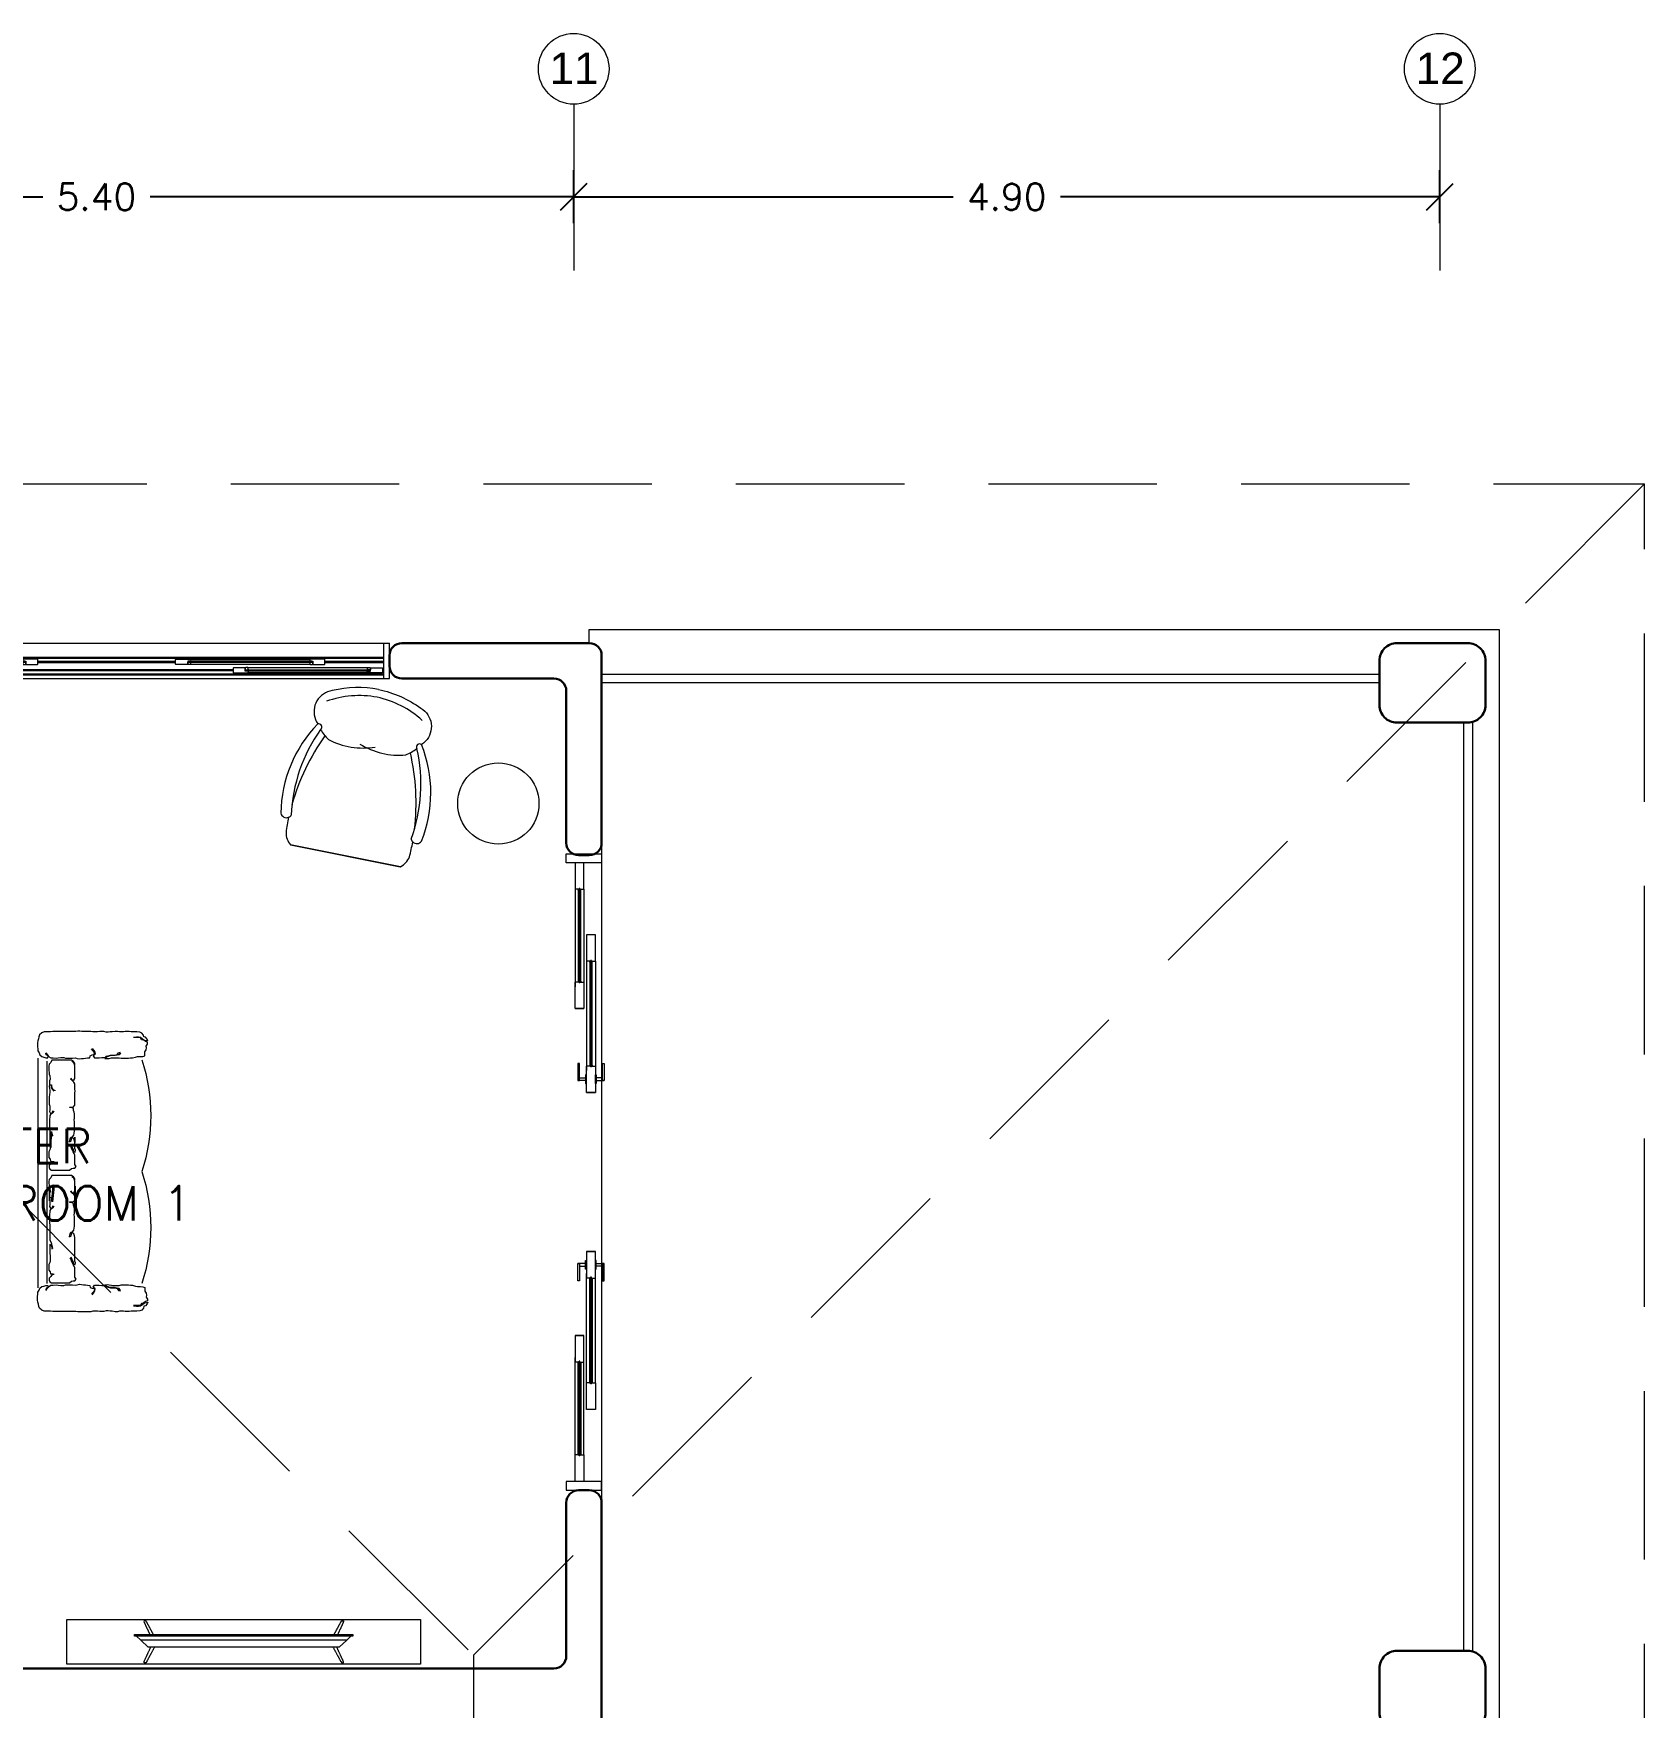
# Model space of a CAD drawing. Header units: metres. Extents: x -44 to 358, y -246 to 48.
# Drawn here: x 94.25 to 103.36, y -100.14 to -90.67 of the extents above; entities that cross this region are included whole.
import ezdxf

# ---------------------------------------------------------------- set-up
doc = ezdxf.new("R2010")
doc.units = ezdxf.units.M
doc.header["$LTSCALE"] = 0.3
doc.header["$PDMODE"] = 3
doc.linetypes.add('Grid Line 1_2_', pattern=[22.225, 12.7, -3.175, 3.175, -3.175])
doc.linetypes.add('HIDDEN2', pattern=[4.7625, 3.175, -1.5875])
for name, color, linetype, lineweight in [('0-S-GRID', 1, 'Continuous', 9), ('0-S-GRID-IDEN', 1, 'Continuous', 9), ('A-DOOR', 7, 'Continuous', 5), ('A-WALL', 7, 'Continuous', 30), ('baños', 141, 'Continuous', 0), ('cristales', 131, 'Continuous', 0), ('MOBILIARIOS', 252, 'Continuous', 0), ('muros bajitos', 252, 'Continuous', 5), ('piscina', 7, 'Continuous', 0), ('piso', 251, 'Continuous', 18), ('puertas', 42, 'Continuous', 0)]:
    doc.layers.add(name, color=color, linetype=linetype, lineweight=lineweight)
doc.layers.add('DIMTEXTO', color=4, linetype='Continuous')
doc.layers.add('TEXTOS', color=4, linetype='Continuous')
doc.layers.add('Techos 1', color=7, linetype='HIDDEN2', lineweight=9, true_color=0x42391a)
doc.styles.add('Arial_2', font='arial.ttf', dxfattribs={"height": 0.2})
doc.styles.add('SMPLEX', font='simplex.shx')
doc.dimstyles.new('DIM-75', dxfattribs={"dimscale": 0.75, "dimtxt": 0.2, "dimasz": 0.2, "dimexe": 0.2, "dimexo": 0.2, "dimgap": 0.1, "dimtad": 0, "dimtih": 1, "dimtoh": 1, "dimzin": 0, "dimdsep": 46, "dimtxsty": 'SMPLEX', "dimblk1": 'OBLIQUE', "dimblk2": 'OBLIQUE', "dimsah": 1, "dimcen": 0.2, "dimclrd": 4, "dimclre": 4, "dimclrt": 4, "dimadec": 0, "dimazin": 0, "dimtfac": 1, "dimtmove": 0, "dimatfit": 3, "dimldrblk": 'OBLIQUE', "dimfxl": 0.2, "dimfxlon": 1, "dimtfill": 1, "dimtolj": 1, "dimtzin": 0, "dimarcsym": 0})

# ---------------------------------------------------------------- blocks, each defined once
blk = doc.blocks.new('A$Ca3ef8f56')
at = {"layer": 'MOBILIARIOS'}
for p, q in [((0.0032, 0.1527), (0.0032, 1.4519)), ((0.0532, 0.1694), (0.0532, 1.4284))]:
    blk.add_line(p, q, dxfattribs=at)
for points in [[(0.6249, 1.5324), (0.6212, 1.5434), (0.6126, 1.5544), (0.6016, 1.5556), (0.6004, 1.5666), (0.5906, 1.5776), (0.5796, 1.5825), (0.5637, 1.5837), (0.5527, 1.5837), (0.5417, 1.5849), (0.5307, 1.5849), (0.5197, 1.5862), (0.4977, 1.5862), (0.4867, 1.5837), (0.4757, 1.5837), (0.4647, 1.5849), (0.4537, 1.5874), (0.4402, 1.5874), (0.4231, 1.5837), (0.4121, 1.5837), (0.4011, 1.5825), (0.3889, 1.5825), (0.3766, 1.5862), (0.3534, 1.5862), (0.3412, 1.5849), (0.3302, 1.5837), (0.3143, 1.5849), (0.3033, 1.5874), (0.2519, 1.5874), (0.2409, 1.5886), (0.2299, 1.5886), (0.2177, 1.5862), (0.0868, 1.5862), (0.0746, 1.5849), (0.0391, 1.5849), (0.0245, 1.5788), (0.0122, 1.5678), (0.0086, 1.5568), (0.0061, 1.5446), (0.0037, 1.5336), (0, 1.5226), (0, 1.5116), (0.0012, 1.5006), (0.0024, 1.4884), (0.0024, 1.4774), (0.011, 1.4652), (0.0147, 1.4542), (0.0257, 1.4445), (0.0367, 1.442), (0.0477, 1.4383), (0.0587, 1.4383), (0.0611, 1.4493), (0.0501, 1.4542), (0.0477, 1.464)], [(0.4708, 1.4664), (0.4622, 1.4554), (0.4512, 1.4542), (0.4341, 1.4506), (0.4231, 1.4506), (0.4109, 1.4493), (0.3999, 1.4457), (0.3876, 1.4457), (0.3828, 1.4347), (0.395, 1.4335), (0.4072, 1.4347), (0.4194, 1.4371), (0.4317, 1.4383), (0.4635, 1.4383), (0.4745, 1.4359), (0.516, 1.4359), (0.527, 1.4371), (0.5381, 1.4371), (0.5552, 1.442), (0.5674, 1.4445), (0.5845, 1.4445), (0.5968, 1.4457), (0.6078, 1.4493), (0.609, 1.4603), (0.609, 1.4713), (0.6151, 1.4823), (0.6175, 1.4933), (0.6163, 1.5043), (0.6224, 1.5153), (0.6224, 1.5263), (0.6114, 1.53), (0.6004, 1.5385), (0.5894, 1.5397), (0.5845, 1.5507), (0.5735, 1.552), (0.5442, 1.552)], [(0.5442, 1.5544), (0.5613, 1.5556), (0.5723, 1.5556), (0.5845, 1.5544), (0.5955, 1.5458), (0.6065, 1.5373), (0.6175, 1.5348), (0.6212, 1.5348)], [(0.0501, 1.4677), (0.0563, 1.4567), (0.0636, 1.4457), (0.0758, 1.4371), (0.0905, 1.4371), (0.1064, 1.4359), (0.1174, 1.4371), (0.1333, 1.4396), (0.1492, 1.4396), (0.1602, 1.4359), (0.1981, 1.4359), (0.2152, 1.4371), (0.2262, 1.4347), (0.2385, 1.4322), (0.2507, 1.4335), (0.2617, 1.4347), (0.2727, 1.4359), (0.2837, 1.4371), (0.2972, 1.4383), (0.2996, 1.4493), (0.3106, 1.4542), (0.3216, 1.4567), (0.3241, 1.4677), (0.3143, 1.4787), (0.3069, 1.4884)], [(0.0946, 1.3772), (0.0844, 1.3772), (0.0759, 1.3874), (0.0673, 1.3976), (0.0673, 1.4078), (0.0708, 1.4181), (0.081, 1.4232), (0.1822, 1.4232), (0.1924, 1.4146), (0.2026, 1.4129), (0.2129, 1.4129), (0.2197, 1.4027), (0.2129, 1.3925), (0.2112, 1.3806), (0.2112, 1.3397), (0.2078, 1.3294), (0.2026, 1.3192), (0.1975, 1.309), (0.1941, 1.2988), (0.189, 1.2885), (0.1856, 1.2817)], [(0.3106, 1.4909), (0.3204, 1.4799), (0.3253, 1.4689), (0.3265, 1.4579), (0.3155, 1.4481), (0.3228, 1.4371), (0.3497, 1.4371), (0.3656, 1.4396), (0.3779, 1.4396), (0.3889, 1.4408), (0.3999, 1.4481), (0.4133, 1.4518), (0.4402, 1.4518), (0.4525, 1.4554), (0.4598, 1.4664), (0.4696, 1.4689)], [(0.0844, 1.234), (0.0844, 1.2238), (0.081, 1.2135), (0.0708, 1.205), (0.0708, 1.2579), (0.0725, 1.2715), (0.0725, 1.2988), (0.0708, 1.309), (0.0656, 1.3192), (0.0656, 1.3516), (0.0725, 1.3618), (0.0742, 1.372), (0.0844, 1.3737), (0.0895, 1.3737)], [(0.189, 1.2766), (0.1924, 1.2868), (0.1992, 1.2971), (0.2026, 1.3073), (0.2044, 1.3175), (0.2146, 1.3209), (0.2163, 1.3107), (0.2129, 1.3005), (0.2129, 1.2476), (0.2112, 1.2374), (0.2112, 1.1675), (0.2095, 1.1573), (0.2061, 1.1471), (0.1958, 1.1385), (0.1907, 1.1488), (0.189, 1.159), (0.1822, 1.1658)], [(0.0929, 0.9903), (0.0878, 1.0005), (0.0776, 1.0039), (0.0708, 1.0141), (0.0708, 1.0244), (0.069, 1.0346), (0.069, 1.0857), (0.0708, 1.0959), (0.0708, 1.1829), (0.0776, 1.1948), (0.081, 1.205), (0.0827, 1.2152), (0.0861, 1.2272), (0.0861, 1.2289)], [(0.1822, 1.1641), (0.1856, 1.1471), (0.189, 1.1368), (0.1992, 1.1351), (0.2061, 1.1249), (0.2078, 1.1147), (0.2095, 1.1028), (0.2095, 1.0499), (0.2078, 1.0397), (0.2095, 1.0295), (0.2095, 1.0056), (0.2078, 0.9954), (0.2044, 0.9852), (0.2044, 0.9749), (0.1941, 0.9698), (0.1839, 0.9698), (0.1822, 0.9664), (0.2026, 0.9664), (0.2112, 0.9562), (0.2112, 0.8965), (0.2129, 0.8863), (0.2146, 0.8761), (0.2129, 0.9659), (0.2112, 0.9556), (0.2112, 0.9352), (0.2061, 0.925), (0.1958, 0.9147), (0.1873, 0.9079)], [(0.2112, 0.8449), (0.2112, 0.8346), (0.2044, 0.8244), (0.1941, 0.8159), (0.0827, 0.8159), (0.0759, 0.8295), (0.0673, 0.8397), (0.0656, 0.85), (0.0656, 0.8602), (0.0673, 0.8704), (0.0673, 0.8806), (0.0708, 0.8909), (0.0725, 0.9079), (0.069, 0.9181), (0.069, 0.9386), (0.081, 0.9403), (0.0827, 0.959), (0.0895, 0.8693), (0.0998, 0.871), (0.0981, 0.8744)], [(0.0946, 0.8761), (0.0861, 0.9659), (0.081, 0.9556), (0.0793, 0.9454), (0.069, 0.9403), (0.0673, 0.9505), (0.069, 0.9607), (0.0708, 0.8727), (0.0708, 0.8829), (0.069, 0.8965), (0.0673, 0.9085), (0.0673, 0.9494), (0.0708, 0.9613), (0.0708, 0.9818), (0.069, 0.992), (0.0742, 1.0022), (0.0844, 1.0005), (0.0878, 0.9903), (0.0895, 0.9869)], [(0.1873, 0.9028), (0.1958, 0.913), (0.2061, 0.9147), (0.2112, 0.9045), (0.2112, 0.8517), (0.2095, 0.8414), (0.2061, 0.8312), (0.1958, 0.8244)], [(0.0946, 0.74), (0.0844, 0.74), (0.0759, 0.7502), (0.0673, 0.7604), (0.0673, 0.7707), (0.0708, 0.7809), (0.081, 0.786), (0.1822, 0.786), (0.1924, 0.7775), (0.2026, 0.7758), (0.2129, 0.7758), (0.2197, 0.7656), (0.2129, 0.7553), (0.2112, 0.7434), (0.2112, 0.7025), (0.2078, 0.6923), (0.2026, 0.6821), (0.1975, 0.6718), (0.1941, 0.6616), (0.189, 0.6514), (0.1856, 0.6446)], [(0.0844, 0.5968), (0.0844, 0.5866), (0.081, 0.5764), (0.0708, 0.5679), (0.0708, 0.6207), (0.0725, 0.6343), (0.0725, 0.6616), (0.0708, 0.6718), (0.0656, 0.6821), (0.0656, 0.7144), (0.0725, 0.7247), (0.0742, 0.7349), (0.0844, 0.7366), (0.0895, 0.7366)], [(0.189, 0.6394), (0.1924, 0.6497), (0.1992, 0.6599), (0.2026, 0.6701), (0.2044, 0.6803), (0.2146, 0.6838), (0.2163, 0.6735), (0.2129, 0.6633), (0.2129, 0.6105), (0.2112, 0.6002), (0.2112, 0.6304), (0.2095, 0.6201), (0.2061, 0.6099), (0.1958, 0.6014), (0.1907, 0.6116), (0.189, 0.6218), (0.1822, 0.6287)], [(0.0929, 0.4531), (0.0878, 0.4633), (0.0776, 0.4668), (0.0708, 0.477), (0.0708, 0.4872), (0.069, 0.4974), (0.069, 0.5486), (0.0708, 0.5588), (0.0708, 0.6457), (0.0776, 0.6576), (0.081, 0.5679), (0.0827, 0.5781), (0.0861, 0.59), (0.0861, 0.5917)], [(0.1822, 0.627), (0.1856, 0.6099), (0.189, 0.5997), (0.1992, 0.598), (0.2061, 0.5878), (0.2078, 0.5775), (0.2095, 0.5656), (0.2095, 0.5128), (0.2078, 0.5025), (0.2095, 0.4923), (0.2095, 0.4685), (0.2078, 0.4582), (0.2044, 0.448), (0.2044, 0.4378), (0.1941, 0.4327), (0.1839, 0.4327), (0.1822, 0.4293), (0.2026, 0.4293), (0.2112, 0.419), (0.2112, 0.3594), (0.2129, 0.3492), (0.2146, 0.3389), (0.2129, 0.3287), (0.2112, 0.3185), (0.2112, 0.298), (0.2061, 0.2878), (0.1958, 0.2776), (0.1873, 0.2708)], [(0.0946, 0.3389), (0.0861, 0.3287), (0.081, 0.3185), (0.0793, 0.3083), (0.069, 0.3031), (0.0673, 0.3134), (0.069, 0.3236), (0.0708, 0.3355), (0.0708, 0.3457), (0.069, 0.3594), (0.0673, 0.3713), (0.0673, 0.4122), (0.0708, 0.4241), (0.0708, 0.4446), (0.069, 0.4548), (0.0742, 0.465), (0.0844, 0.4633), (0.0878, 0.4531), (0.0895, 0.4497)], [(0.2112, 0.1926), (0.2112, 0.1824), (0.2044, 0.1721), (0.1941, 0.1636), (0.0827, 0.1636), (0.0759, 0.1772), (0.0673, 0.1875), (0.0656, 0.1977), (0.0656, 0.223), (0.0673, 0.2333), (0.0673, 0.2435), (0.0708, 0.2537), (0.0725, 0.2708), (0.069, 0.281), (0.069, 0.3014), (0.081, 0.3031), (0.0827, 0.3219), (0.0895, 0.3321), (0.0998, 0.3338), (0.0981, 0.3372)], [(0.1873, 0.2656), (0.1958, 0.2759), (0.2061, 0.2776), (0.2112, 0.2673), (0.2112, 0.1994), (0.2095, 0.1892), (0.2061, 0.179), (0.1958, 0.1721)], [(0.6249, 0.0562), (0.6212, 0.0452), (0.6126, 0.0342), (0.6016, 0.033), (0.6004, 0.022), (0.5906, 0.011), (0.5796, 0.0061), (0.5637, 0.0049), (0.5527, 0.0049), (0.5417, 0.0037), (0.5307, 0.0037), (0.5197, 0.0024), (0.4977, 0.0024), (0.4867, 0.0049), (0.4757, 0.0049), (0.4647, 0.0037), (0.4537, 0.0012), (0.4402, 0.0012), (0.4231, 0.0049), (0.4121, 0.0049), (0.4011, 0.0061), (0.3889, 0.0061), (0.3766, 0.0024), (0.3534, 0.0024), (0.3412, 0.0037), (0.3302, 0.0049), (0.3143, 0.0037), (0.3033, 0.0012), (0.2519, 0.0012), (0.2409, 0), (0.2299, 0), (0.2177, 0.0024), (0.0868, 0.0024), (0.0746, 0.0037), (0.0391, 0.0037), (0.0245, 0.0098), (0.0122, 0.0208), (0.0086, 0.0318), (0.0061, 0.044), (0.0037, 0.055), (0, 0.066), (0, 0.077), (0.0012, 0.088), (0.0024, 0.1002), (0.0024, 0.1112), (0.011, 0.1234), (0.0147, 0.1344), (0.0257, 0.1441), (0.0367, 0.1466), (0.0477, 0.1503), (0.0587, 0.1503), (0.0611, 0.1393), (0.0501, 0.1344), (0.0477, 0.1246)], [(0.0501, 0.1209), (0.0563, 0.1319), (0.0636, 0.1429), (0.0758, 0.1515), (0.0905, 0.1515), (0.1064, 0.1527), (0.1174, 0.1515), (0.1333, 0.149), (0.1492, 0.149), (0.1602, 0.1527), (0.1981, 0.1527), (0.2152, 0.1515), (0.2262, 0.1539), (0.2385, 0.1564), (0.2507, 0.1551), (0.2617, 0.1539), (0.2727, 0.1527), (0.2837, 0.1515), (0.2972, 0.1503), (0.2996, 0.1393), (0.3106, 0.1344), (0.3216, 0.1319), (0.3241, 0.1209), (0.3143, 0.1099), (0.3069, 0.1002)], [(0.3106, 0.0977), (0.3204, 0.1087), (0.3253, 0.1197), (0.3265, 0.1307), (0.3155, 0.1405), (0.3228, 0.1515), (0.3497, 0.1515), (0.3656, 0.149), (0.3779, 0.149), (0.3889, 0.1478), (0.3999, 0.1405), (0.4133, 0.1368), (0.4402, 0.1368), (0.4525, 0.1332), (0.4598, 0.1222), (0.4696, 0.1197)], [(0.4708, 0.1222), (0.4622, 0.1332), (0.4512, 0.1344), (0.4341, 0.138), (0.4231, 0.138), (0.4109, 0.1393), (0.3999, 0.1429), (0.3876, 0.1429), (0.3828, 0.1539), (0.395, 0.1551), (0.4072, 0.1539), (0.4194, 0.1515), (0.4317, 0.1503), (0.4635, 0.1503), (0.4745, 0.1527), (0.516, 0.1527), (0.527, 0.1515), (0.5381, 0.1515), (0.5552, 0.1466), (0.5674, 0.1441), (0.5845, 0.1441), (0.5968, 0.1429), (0.6078, 0.1393), (0.609, 0.1283), (0.609, 0.1173), (0.6151, 0.1063), (0.6175, 0.0953), (0.6163, 0.0843), (0.6224, 0.0733), (0.6224, 0.0623), (0.6114, 0.0586), (0.6004, 0.0501), (0.5894, 0.0489), (0.5845, 0.0379), (0.5735, 0.0366), (0.5442, 0.0366)], [(0.5442, 0.0342), (0.5613, 0.033), (0.5723, 0.033), (0.5845, 0.0342), (0.5955, 0.0428), (0.6065, 0.0513), (0.6175, 0.0537), (0.6212, 0.0537)]]:
    blk.add_lwpolyline(points, dxfattribs=at)
for centre in [(-0.3846, 1.1107), (-0.3846, 0.4779)]:
    blk.add_arc(centre, 1.0261, 342.03988, 17.96012, dxfattribs=at)
blk = doc.blocks.new('A$Ca77e88c0')
at = {"layer": 'MOBILIARIOS', "linetype": 'Continuous'}
for p, q in [((0, 1.3457), (0.2432, 0.761)), ((0.2435, 0.7603), (0, 1.3457))]:
    blk.add_line(p, q, dxfattribs=at)
for points in [[(1.0081, 1.4216, 0.103931), (0.8565, 1.6353, 0.481643), (0.668, 1.624, 0.047693), (0.6541, 1.5985, 0.047693)], [(1.0081, 1.4216, -0.103931), (1.0528, 1.1635, -0.481643), (0.9119, 1.0378, -0.047693), (0.884, 1.0459, -0.047693)]]:
    blk.add_lwpolyline(points, format="xyb", dxfattribs=at)
blk.add_circle((0.8492, 0.4996), 0.2299, dxfattribs=at)
for centre, radius, start, end in [((0.5212, 0.8742), 0.7364, 79.59643, 123.14146), ((0.4617, 1.1866), 0.5495, 23.33144, 53.59476), ((0.4617, 1.1866), 0.5495, 23.33144, 53.59476), ((0.612, 0.6674), 0.9011, 88.37632, 121.47958), ((0.612, 0.6674), 0.9011, 88.37632, 121.47958), ((0.5865, 0.2493), 1.2787, 88.45422, 107.93514), ((0.5865, 0.2493), 1.2787, 88.45422, 107.93514), ((0.8583, 1.4567), 0.2476, 153.21646, 169.91816), ((0.8583, 1.4567), 0.2476, 153.21646, 169.91816), ((0.6434, 1.5847), 0.0175, 250.45416, 52.05868), ((0.6434, 1.5847), 0.0175, 250.45416, 52.05868), ((0.4823, 0.53), 0.9795, 111.46313, 116.51175), ((0.1421, 1.4684), 0.0325, 136.37866, 235.73513), ((0.1421, 1.4684), 0.0325, 235.69793, 268.75394), ((1.0281, 1.5426), 0.4158, 185.87863, 223.40331), ((1.0281, 1.5426), 0.4158, 185.87863, 223.40331), ((0.0995, 1.3192), 0.1029, 121.9514, 165.06161), ((1.108, 1.3505), 0.4158, 181.76648, 219.29117), ((0.4562, 1.1998), 0.5495, 351.57503, 21.83835), ((0.4562, 1.1998), 0.5495, 351.57503, 21.83835), ((0.1939, 1.6724), 0.9011, 283.69021, 316.79348), ((0.1939, 1.6724), 0.9011, 283.69021, 316.79348), ((0.2766, 1.4622), 0.7364, 282.02833, 325.57337), ((-0.1206, 1.9492), 1.2787, 297.23466, 316.71557), ((-0.1206, 1.9492), 1.2787, 297.23466, 316.71557), ((0.9273, 1.2907), 0.2476, 235.25163, 251.95333), ((0.9273, 1.2907), 0.2476, 235.25163, 251.95333), ((0.8666, 1.048), 0.0175, 353.11111, 154.71564), ((0.8666, 1.048), 0.0175, 353.11111, 154.71564), ((0.2948, 0.8495), 0.1029, 240.09136, 283.20158), ((0.0052, 1.6774), 0.9795, 288.64122, 293.68984), ((0.4307, 0.7745), 0.0325, 169.43466, 268.79113), ((0.4307, 0.7745), 0.0325, 136.37866, 169.43466), ((0.4307, 0.7745), 0.0325, 136.37866, 169.43466)]:
    blk.add_arc(centre, radius, start, end, dxfattribs=at)
blk = doc.blocks.new('A$C58f5b6b7')
at = {"layer": 'MOBILIARIOS'}
for points in [[(0, 0.2526), (2, 0.2526), (2, 0), (0, 0)], [(0.382, 0.1596), (0.382, 0.1691), (1.618, 0.1691), (1.618, 0.1596)]]:
    blk.add_lwpolyline(points, close=True, dxfattribs=at)
for points in [[(1.6059, 0.1595), (1.5823, 0.1372), (1, 0.1372), (0.4177, 0.1372), (0.3941, 0.1595)], [(1.5823, 0.1372), (1.54, 0.0973), (0.46, 0.0973), (0.4177, 0.1372)]]:
    blk.add_lwpolyline(points, dxfattribs=at)
for points, degree in [([(0.4512, 0.2382, -0.0047), (0.4469, 0.2461, -0.0047), (0.4415, 0.2461, -0.0047), (0.4325, 0.2461, -0.0047), (0.4368, 0.237, -0.0047)], 3), ([(0.4368, 0.237, -0.0047), (0.4526, 0.2031, -0.0047), (0.4683, 0.1691, -0.0047)], 2), ([(0.4885, 0.1691, -0.0047), (0.4698, 0.2037, -0.0047), (0.4512, 0.2382, -0.0047)], 2), ([(1.5115, 0.1691, -0.0047), (1.5302, 0.2037, -0.0047), (1.5488, 0.2382, -0.0047)], 2), ([(1.5632, 0.237, -0.0047), (1.5474, 0.2031, -0.0047), (1.5317, 0.1691, -0.0047)], 2), ([(1.5488, 0.2382, -0.0047), (1.5531, 0.2461, -0.0047), (1.5585, 0.2461, -0.0047), (1.5675, 0.2461, -0.0047), (1.5632, 0.237, -0.0047)], 3), ([(0.4368, 0.0172, -0.0047), (0.4554, 0.0572, -0.0047), (0.474, 0.0973, -0.0047)], 2), ([(0.4951, 0.0973, -0.0047), (0.4731, 0.0566, -0.0047), (0.4512, 0.016, -0.0047)], 2), ([(1.5049, 0.0973), (1.5269, 0.0566), (1.5488, 0.016)], 2), ([(1.5632, 0.0172), (1.5446, 0.0572), (1.526, 0.0973)], 2)]:
    blk.add_open_spline(points, degree=degree, dxfattribs=at)
for points in [[(0.4512, 0.016, -0.0047), (0.4469, 0.0081, -0.0047), (0.4415, 0.0081, -0.0047), (0.4325, 0.0081, -0.0047), (0.4368, 0.0172, -0.0047)], [(1.5488, 0.016), (1.5531, 0.0081), (1.5585, 0.0081), (1.5675, 0.0081), (1.5632, 0.0172)]]:
    blk.add_open_spline(points, degree=3, knots=[-0.08544201, -0.08544201, -0.08544201, -0.08544201, -0.04272101, 0, 0, 0, 0], dxfattribs=at)
blk = doc.blocks.new('A$C539e194f')
at = {"layer": 'A-DOOR'}
for p, q in [((0, 0.2), (3.2, 0.2)), ((0, 0), (0, 0.2)), ((0.034, 0.2), (0.034, 0)), ((3.166, 0.2), (3.166, 0)), ((3.2, 0), (3.2, 0.2)), ((0.034, 0.12), (3.166, 0.12)), ((0.366, 0.1075), (0.3675, 0.109)), ((0.366, 0.0805), (0.366, 0.1075)), ((0.3675, 0.109), (0.4481, 0.109)), ((0.4515, 0.098), (0.434, 0.098)), ((0.434, 0.098), (0.434, 0.0805)), ((0.434, 0.095), (0.439, 0.095)), ((0.434, 0.095), (0.439, 0.095)), ((0.439, 0.097), (0.445, 0.093)), ((0.439, 0.093), (0.445, 0.097)), ((0.4481, 0.109), (0.45, 0.1075)), ((1.1279, 0.109), (0.4481, 0.109)), ((0.45, 0.1075), (0.452, 0.0995)), ((0.452, 0.0985), (0.4515, 0.098)), ((0.452, 0.0995), (0.452, 0.0985)), ((1.126, 0.1075), (1.124, 0.0995)), ((1.124, 0.0995), (1.124, 0.0985)), ((1.124, 0.0985), (1.1245, 0.098)), ((1.1245, 0.098), (1.142, 0.098)), ((1.1279, 0.109), (1.126, 0.1075)), ((1.2085, 0.109), (1.1279, 0.109)), ((1.137, 0.097), (1.131, 0.093)), ((1.137, 0.093), (1.131, 0.097)), ((1.142, 0.095), (1.137, 0.095)), ((1.142, 0.095), (1.137, 0.095)), ((1.142, 0.098), (1.142, 0.0805)), ((1.21, 0.1075), (1.2085, 0.109)), ((1.21, 0.0805), (1.21, 0.1075)), ((1.99, 0.1075), (1.9915, 0.109)), ((1.99, 0.0805), (1.99, 0.1075)), ((1.9915, 0.109), (2.0721, 0.109)), ((2.0755, 0.098), (2.058, 0.098)), ((2.058, 0.098), (2.058, 0.0805)), ((2.058, 0.095), (2.063, 0.095)), ((2.058, 0.095), (2.063, 0.095)), ((2.063, 0.097), (2.069, 0.093)), ((2.063, 0.093), (2.069, 0.097)), ((2.0721, 0.109), (2.074, 0.1075)), ((2.0721, 0.109), (2.7519, 0.109)), ((2.074, 0.1075), (2.076, 0.0995)), ((2.076, 0.0985), (2.0755, 0.098)), ((2.076, 0.0995), (2.076, 0.0985)), ((2.75, 0.1075), (2.748, 0.0995)), ((2.748, 0.0995), (2.748, 0.0985)), ((2.748, 0.0985), (2.7485, 0.098)), ((2.7485, 0.098), (2.766, 0.098)), ((2.7519, 0.109), (2.75, 0.1075)), ((2.8325, 0.109), (2.7519, 0.109)), ((2.761, 0.097), (2.755, 0.093)), ((2.761, 0.093), (2.755, 0.097)), ((2.766, 0.095), (2.761, 0.095)), ((2.766, 0.095), (2.761, 0.095)), ((2.766, 0.098), (2.766, 0.0805)), ((2.834, 0.1075), (2.8325, 0.109)), ((2.834, 0.0805), (2.834, 0.1075)), ((0.034, 0.02), (3.166, 0.02)), ((0.0415, 0.061), (0.04, 0.0595)), ((0.04, 0.0595), (0.04, 0.0325)), ((0.04, 0.0325), (0.0415, 0.031)), ((0.1065, 0.061), (0.0415, 0.061)), ((0.0415, 0.031), (0.1221, 0.031)), ((0.108, 0.0595), (0.1065, 0.061)), ((0.108, 0.042), (0.108, 0.0595)), ((0.108, 0.045), (0.113, 0.045)), ((0.108, 0.045), (0.113, 0.045)), ((0.1255, 0.042), (0.108, 0.042)), ((0.113, 0.043), (0.119, 0.047)), ((0.113, 0.047), (0.119, 0.043)), ((0.8028, 0.062), (0.1212, 0.062)), ((0.1221, 0.031), (0.124, 0.0325)), ((0.1221, 0.031), (0.8019, 0.031)), ((0.124, 0.0325), (0.126, 0.0405)), ((0.126, 0.0415), (0.1255, 0.042)), ((0.126, 0.0405), (0.126, 0.0415)), ((0.3675, 0.079), (0.366, 0.0805)), ((0.4325, 0.079), (0.3675, 0.079)), ((0.434, 0.0805), (0.4325, 0.079)), ((0.4472, 0.078), (1.1288, 0.078)), ((0.798, 0.0415), (0.7985, 0.042)), ((0.798, 0.0405), (0.798, 0.0415)), ((0.8, 0.0325), (0.798, 0.0405)), ((0.7985, 0.042), (0.816, 0.042)), ((0.8019, 0.031), (0.8, 0.0325)), ((0.8825, 0.031), (0.8019, 0.031)), ((0.811, 0.043), (0.805, 0.047)), ((0.811, 0.047), (0.805, 0.043)), ((0.816, 0.045), (0.811, 0.045)), ((0.816, 0.045), (0.811, 0.045)), ((0.816, 0.0595), (0.8175, 0.061)), ((0.816, 0.042), (0.816, 0.0595)), ((0.8175, 0.061), (0.8825, 0.061)), ((0.884, 0.0595), (0.8825, 0.061)), ((0.884, 0.0325), (0.8825, 0.031)), ((0.884, 0.0595), (0.884, 0.0325)), ((1.142, 0.0805), (1.1435, 0.079)), ((1.1435, 0.079), (1.2085, 0.079)), ((1.2085, 0.079), (1.21, 0.0805)), ((1.9915, 0.079), (1.99, 0.0805)), ((2.0565, 0.079), (1.9915, 0.079)), ((2.058, 0.0805), (2.0565, 0.079)), ((2.7528, 0.078), (2.0712, 0.078)), ((2.316, 0.0595), (2.3175, 0.061)), ((2.316, 0.0595), (2.316, 0.0325)), ((2.316, 0.0325), (2.3175, 0.031)), ((2.3825, 0.061), (2.3175, 0.061)), ((2.3175, 0.031), (2.3981, 0.031)), ((2.384, 0.0595), (2.3825, 0.061)), ((2.384, 0.042), (2.384, 0.0595)), ((2.384, 0.045), (2.389, 0.045)), ((2.384, 0.045), (2.389, 0.045)), ((2.4015, 0.042), (2.384, 0.042)), ((2.389, 0.043), (2.395, 0.047)), ((2.389, 0.047), (2.395, 0.043)), ((2.3972, 0.062), (3.0788, 0.062)), ((2.3981, 0.031), (2.4, 0.0325)), ((3.0779, 0.031), (2.3981, 0.031)), ((2.4, 0.0325), (2.402, 0.0405)), ((2.402, 0.0415), (2.4015, 0.042)), ((2.402, 0.0405), (2.402, 0.0415)), ((2.766, 0.0805), (2.7675, 0.079)), ((2.7675, 0.079), (2.8325, 0.079)), ((2.8325, 0.079), (2.834, 0.0805)), ((3.074, 0.0415), (3.0745, 0.042)), ((3.074, 0.0405), (3.074, 0.0415)), ((3.076, 0.0325), (3.074, 0.0405)), ((3.0745, 0.042), (3.092, 0.042)), ((3.0779, 0.031), (3.076, 0.0325)), ((3.1585, 0.031), (3.0779, 0.031)), ((3.087, 0.043), (3.081, 0.047)), ((3.087, 0.047), (3.081, 0.043)), ((3.092, 0.045), (3.087, 0.045)), ((3.092, 0.045), (3.087, 0.045)), ((3.092, 0.0595), (3.0935, 0.061)), ((3.092, 0.042), (3.092, 0.0595)), ((3.0935, 0.061), (3.1585, 0.061)), ((3.1585, 0.061), (3.16, 0.0595)), ((3.16, 0.0325), (3.1585, 0.031)), ((3.16, 0.0595), (3.16, 0.0325)), ((0, 0), (3.2, 0))]:
    blk.add_line(p, q, dxfattribs=at)
at = {"layer": 'A-DOOR', "color": 8}
for p, q in [((0.034, 0.114), (3.166, 0.114)), ((0.366, 0.097), (0.034, 0.097)), ((1.21, 0.097), (1.99, 0.097)), ((2.834, 0.097), (3.166, 0.097)), ((0.366, 0.091), (0.034, 0.091)), ((0.034, 0.026), (3.166, 0.026)), ((2.316, 0.049), (0.884, 0.049)), ((2.316, 0.043), (0.884, 0.043)), ((1.21, 0.091), (1.99, 0.091)), ((2.834, 0.091), (3.166, 0.091))]:
    blk.add_line(p, q, dxfattribs=at)
at = {"layer": 'A-DOOR'}
for points in [[(0.434, 0.095), (0.439, 0.095), (0.439, 0.095), (0.434, 0.095)], [(1.137, 0.097), (0.439, 0.097), (0.439, 0.093), (1.137, 0.093)], [(0.439, 0.097), (0.445, 0.097), (0.445, 0.093), (0.439, 0.093)], [(0.4515, 0.098), (0.4395, 0.098), (0.4395, 0.097), (0.4515, 0.097)], [(0.445, 0.097), (0.45, 0.097), (0.45, 0.093), (0.445, 0.093)], [(1.1245, 0.098), (1.1365, 0.098), (1.1365, 0.097), (1.1245, 0.097)], [(1.131, 0.097), (1.126, 0.097), (1.126, 0.093), (1.131, 0.093)], [(1.137, 0.097), (1.131, 0.097), (1.131, 0.093), (1.137, 0.093)], [(1.142, 0.095), (1.137, 0.095), (1.137, 0.095), (1.142, 0.095)], [(2.058, 0.095), (2.063, 0.095), (2.063, 0.095), (2.058, 0.095)], [(2.063, 0.097), (2.069, 0.097), (2.069, 0.093), (2.063, 0.093)], [(2.063, 0.097), (2.761, 0.097), (2.761, 0.093), (2.063, 0.093)], [(2.0755, 0.098), (2.0635, 0.098), (2.0635, 0.097), (2.0755, 0.097)], [(2.069, 0.097), (2.074, 0.097), (2.074, 0.093), (2.069, 0.093)], [(2.7485, 0.098), (2.7605, 0.098), (2.7605, 0.097), (2.7485, 0.097)], [(2.755, 0.097), (2.75, 0.097), (2.75, 0.093), (2.755, 0.093)], [(2.761, 0.097), (2.755, 0.097), (2.755, 0.093), (2.761, 0.093)], [(2.766, 0.095), (2.761, 0.095), (2.761, 0.095), (2.766, 0.095)], [(0.108, 0.045), (0.113, 0.045), (0.113, 0.045), (0.108, 0.045)], [(0.113, 0.043), (0.119, 0.043), (0.119, 0.047), (0.113, 0.047)], [(0.113, 0.043), (0.811, 0.043), (0.811, 0.047), (0.113, 0.047)], [(0.1255, 0.047), (0.1135, 0.047), (0.1135, 0.048), (0.1255, 0.048)], [(0.1255, 0.042), (0.1135, 0.042), (0.1135, 0.043), (0.1255, 0.043)], [(0.119, 0.043), (0.124, 0.043), (0.124, 0.047), (0.119, 0.047)], [(0.4515, 0.093), (0.4395, 0.093), (0.4395, 0.092), (0.4515, 0.092)], [(0.7985, 0.047), (0.8105, 0.047), (0.8105, 0.048), (0.7985, 0.048)], [(0.7985, 0.042), (0.8105, 0.042), (0.8105, 0.043), (0.7985, 0.043)], [(0.805, 0.043), (0.8, 0.043), (0.8, 0.047), (0.805, 0.047)], [(0.811, 0.043), (0.805, 0.043), (0.805, 0.047), (0.811, 0.047)], [(0.816, 0.045), (0.811, 0.045), (0.811, 0.045), (0.816, 0.045)], [(1.1245, 0.093), (1.1365, 0.093), (1.1365, 0.092), (1.1245, 0.092)], [(2.0755, 0.093), (2.0635, 0.093), (2.0635, 0.092), (2.0755, 0.092)], [(2.384, 0.045), (2.389, 0.045), (2.389, 0.045), (2.384, 0.045)], [(3.087, 0.043), (2.389, 0.043), (2.389, 0.047), (3.087, 0.047)], [(2.389, 0.043), (2.395, 0.043), (2.395, 0.047), (2.389, 0.047)], [(2.4015, 0.047), (2.3895, 0.047), (2.3895, 0.048), (2.4015, 0.048)], [(2.4015, 0.042), (2.3895, 0.042), (2.3895, 0.043), (2.4015, 0.043)], [(2.395, 0.043), (2.4, 0.043), (2.4, 0.047), (2.395, 0.047)], [(2.7485, 0.093), (2.7605, 0.093), (2.7605, 0.092), (2.7485, 0.092)], [(3.0745, 0.047), (3.0865, 0.047), (3.0865, 0.048), (3.0745, 0.048)], [(3.0745, 0.042), (3.0865, 0.042), (3.0865, 0.043), (3.0745, 0.043)], [(3.081, 0.043), (3.076, 0.043), (3.076, 0.047), (3.081, 0.047)], [(3.087, 0.043), (3.081, 0.043), (3.081, 0.047), (3.087, 0.047)], [(3.092, 0.045), (3.087, 0.045), (3.087, 0.045), (3.092, 0.045)]]:
    blk.add_lwpolyline(points, close=True, dxfattribs=at)
at = {"layer": 'A-DOOR', "color": 7}
for points in [[(1.137, 0.093), (0.439, 0.093), (0.439, 0.097), (1.137, 0.097)], [(2.063, 0.093), (2.761, 0.093), (2.761, 0.097), (2.063, 0.097)], [(0.113, 0.047), (0.811, 0.047), (0.811, 0.043), (0.113, 0.043)], [(3.087, 0.047), (2.389, 0.047), (2.389, 0.043), (3.087, 0.043)]]:
    blk.add_lwpolyline(points, close=True, dxfattribs=at)
at = {"layer": 'A-DOOR'}
for points in [[(0.1101, 0.0605, -0.341999), (0.1082, 0.059), (0.108, 0.0587), (0.108, 0.049), (0.109, 0.048), (0.126, 0.048), (0.126, 0.0485), (0.1227, 0.0609, 0.339454), (0.1212, 0.062), (0.1121, 0.062, 0.341999)], [(0.4361, 0.0795, 0.341999), (0.4342, 0.081), (0.434, 0.0813), (0.434, 0.091), (0.435, 0.092), (0.452, 0.092), (0.452, 0.0915), (0.4487, 0.0791, -0.339454), (0.4472, 0.078), (0.4381, 0.078, -0.341999)], [(0.8139, 0.0605, 0.341999), (0.8158, 0.059), (0.816, 0.0587), (0.816, 0.049), (0.815, 0.048), (0.798, 0.048), (0.798, 0.0485), (0.8013, 0.0609, -0.339454), (0.8028, 0.062), (0.8119, 0.062, -0.341999)], [(1.1399, 0.0795, -0.341999), (1.1418, 0.081), (1.142, 0.0813), (1.142, 0.091), (1.141, 0.092), (1.124, 0.092), (1.124, 0.0915), (1.1273, 0.0791, 0.339454), (1.1288, 0.078), (1.1379, 0.078, 0.341999)], [(2.0601, 0.0795, 0.341999), (2.0582, 0.081), (2.058, 0.0813), (2.058, 0.091), (2.059, 0.092), (2.076, 0.092), (2.076, 0.0915), (2.0727, 0.0791, -0.339454), (2.0712, 0.078), (2.0621, 0.078, -0.341999)], [(2.3861, 0.0605, -0.341999), (2.3842, 0.059), (2.384, 0.0587), (2.384, 0.049), (2.385, 0.048), (2.402, 0.048), (2.402, 0.0485), (2.3987, 0.0609, 0.339454), (2.3972, 0.062), (2.3881, 0.062, 0.341999)], [(2.7639, 0.0795, -0.341999), (2.7658, 0.081), (2.766, 0.0813), (2.766, 0.091), (2.765, 0.092), (2.748, 0.092), (2.748, 0.0915), (2.7513, 0.0791, 0.339454), (2.7528, 0.078), (2.7619, 0.078, 0.341999)], [(3.0899, 0.0605, 0.341999), (3.0918, 0.059), (3.092, 0.0587), (3.092, 0.049), (3.091, 0.048), (3.074, 0.048), (3.074, 0.0485), (3.0773, 0.0609, -0.339454), (3.0788, 0.062), (3.0879, 0.062, -0.341999)]]:
    blk.add_lwpolyline(points, format="xyb", close=True, dxfattribs=at)
at = {"layer": 'cristales', "const_width": 0.004}
for points in [[(1.126, 0.095), (0.45, 0.095)], [(2.074, 0.095), (2.75, 0.095)], [(0.124, 0.045), (0.8, 0.045)], [(3.076, 0.045), (2.4, 0.045)]]:
    blk.add_lwpolyline(points, dxfattribs=at)
blk = doc.blocks.new('A$C6542862e')
at = {"layer": 'A-DOOR', "color": 7}
for p, q in [((1.2675, 0.2047), (1.2675, 0.1696)), ((1.2825, 0.1696), (1.2825, 0.2143)), ((2.3175, 0.1696), (2.3175, 0.2143)), ((2.3325, 0.2047), (2.3325, 0.1696)), ((1.2675, 0.0745), (1.2675, 0.1096)), ((1.2825, 0.1096), (1.2825, 0.0649)), ((2.3175, 0.1096), (2.3175, 0.0649)), ((2.3325, 0.0745), (2.3325, 0.1096))]:
    blk.add_line(p, q, dxfattribs=at)
at = {"layer": 'A-DOOR'}
for p, q in [((0.2, 0.1), (0.05, 0.1)), ((0.05, 0.1), (0.05, 0.05)), ((0.2, 0.0775), (0.2, 0.1)), ((0.6076, 0.1646), (0.4576, 0.1646)), ((0.4576, 0.1646), (0.4576, 0.1146)), ((0.4576, 0.1146), (0.6076, 0.1146)), ((0.6076, 0.1421), (0.6076, 0.1646)), ((0.6126, 0.1469), (0.6076, 0.1469)), ((0.6076, 0.1371), (0.6076, 0.1146)), ((0.6126, 0.1323), (0.6076, 0.1323)), ((0.6126, 0.1469), (0.6126, 0.1421)), ((0.6126, 0.1323), (0.6126, 0.1371)), ((0.725, 0.1), (0.875, 0.1)), ((0.725, 0.0775), (0.725, 0.1)), ((0.875, 0.05), (0.875, 0.1)), ((0.875, 0.1), (0.875, 0.05)), ((1.195, 0.1469), (1.2, 0.1469)), ((1.195, 0.1469), (1.195, 0.1421)), ((1.195, 0.1323), (1.195, 0.1371)), ((1.195, 0.1323), (1.2, 0.1323)), ((1.2, 0.1646), (1.35, 0.1646)), ((1.2, 0.1421), (1.2, 0.1646)), ((1.2, 0.1371), (1.2, 0.1146)), ((1.35, 0.1146), (1.2, 0.1146)), ((1.35, 0.1146), (1.35, 0.1646)), ((1.35, 0.1646), (1.35, 0.1146)), ((2.25, 0.1146), (2.25, 0.1646)), ((2.4, 0.1646), (2.25, 0.1646)), ((2.25, 0.1646), (2.25, 0.1146)), ((2.25, 0.1146), (2.4, 0.1146)), ((2.4, 0.1421), (2.4, 0.1646)), ((2.405, 0.1469), (2.4, 0.1469)), ((2.4, 0.1371), (2.4, 0.1146)), ((2.405, 0.1323), (2.4, 0.1323)), ((2.405, 0.1469), (2.405, 0.1421)), ((2.405, 0.1323), (2.405, 0.1371)), ((2.725, 0.05), (2.725, 0.1)), ((2.875, 0.1), (2.725, 0.1)), ((2.725, 0.1), (2.725, 0.05)), ((2.875, 0.0775), (2.875, 0.1)), ((2.9874, 0.1469), (2.9924, 0.1469)), ((2.9874, 0.1469), (2.9874, 0.1421)), ((2.9874, 0.1323), (2.9874, 0.1371)), ((2.9874, 0.1323), (2.9924, 0.1323)), ((2.9924, 0.1646), (3.1424, 0.1646)), ((2.9924, 0.1421), (2.9924, 0.1646)), ((2.9924, 0.1371), (2.9924, 0.1146)), ((3.1424, 0.1146), (2.9924, 0.1146)), ((3.1424, 0.1646), (3.1424, 0.1146)), ((3.4, 0.1), (3.55, 0.1)), ((3.4, 0.0775), (3.4, 0.1)), ((3.55, 0.1), (3.55, 0.05)), ((0.05, 0.05), (0.2, 0.05)), ((0.205, 0.0823), (0.2, 0.0823)), ((0.2, 0.0725), (0.2, 0.05)), ((0.205, 0.0677), (0.2, 0.0677)), ((0.205, 0.0823), (0.205, 0.0775)), ((0.205, 0.0677), (0.205, 0.0725)), ((0.72, 0.0823), (0.725, 0.0823)), ((0.72, 0.0823), (0.72, 0.0775)), ((0.72, 0.0677), (0.72, 0.0725)), ((0.72, 0.0677), (0.725, 0.0677)), ((0.725, 0.0725), (0.725, 0.05)), ((0.875, 0.05), (0.725, 0.05)), ((2.725, 0.05), (2.875, 0.05)), ((2.88, 0.0823), (2.875, 0.0823)), ((2.875, 0.0725), (2.875, 0.05)), ((2.88, 0.0677), (2.875, 0.0677)), ((2.88, 0.0823), (2.88, 0.0775)), ((2.88, 0.0677), (2.88, 0.0725)), ((3.395, 0.0823), (3.4, 0.0823)), ((3.395, 0.0823), (3.395, 0.0775)), ((3.395, 0.0677), (3.395, 0.0725)), ((3.395, 0.0677), (3.4, 0.0677)), ((3.4, 0.0725), (3.4, 0.05)), ((3.55, 0.05), (3.4, 0.05))]:
    blk.add_line(p, q, dxfattribs=at)
at = {"layer": 'A-DOOR', "color": 8}
for p, q in [((0.2, 0.1), (0.7512, 0.1)), ((0.6026, 0.1421), (0.6026, 0.1371)), ((0.6026, 0.1421), (1.205, 0.1421)), ((0.6026, 0.1371), (1.205, 0.1371)), ((0.6076, 0.1646), (1.2262, 0.1646)), ((0.6076, 0.1146), (1.2262, 0.1146)), ((1.195, 0.1469), (0.6126, 0.1469)), ((0.6126, 0.1323), (1.195, 0.1323)), ((1.205, 0.1421), (1.205, 0.1371)), ((2.9924, 0.1646), (2.3738, 0.1646)), ((2.9924, 0.1146), (2.3738, 0.1146)), ((2.9974, 0.1421), (2.395, 0.1421)), ((2.395, 0.1421), (2.395, 0.1371)), ((2.9974, 0.1371), (2.395, 0.1371)), ((2.405, 0.1469), (2.9874, 0.1469)), ((2.9874, 0.1323), (2.405, 0.1323)), ((3.4, 0.1), (2.8488, 0.1)), ((2.9974, 0.1421), (2.9974, 0.1371)), ((0.195, 0.0775), (0.195, 0.0725)), ((0.195, 0.0775), (0.73, 0.0775)), ((0.195, 0.0725), (0.73, 0.0725)), ((0.2, 0.05), (0.7512, 0.05)), ((0.72, 0.0823), (0.205, 0.0823)), ((0.205, 0.0677), (0.72, 0.0677)), ((0.73, 0.0775), (0.73, 0.0725)), ((3.4, 0.05), (2.8488, 0.05)), ((3.405, 0.0775), (2.87, 0.0775)), ((2.87, 0.0775), (2.87, 0.0725)), ((3.405, 0.0725), (2.87, 0.0725)), ((2.88, 0.0823), (3.395, 0.0823)), ((3.395, 0.0677), (2.88, 0.0677)), ((3.405, 0.0775), (3.405, 0.0725))]:
    blk.add_line(p, q, dxfattribs=at)
at = {"layer": 'A-DOOR'}
for points in [[(0.05, 0), (0, 0), (0, 0.2), (0.05, 0.2)], [(3.55, 0), (3.6, 0), (3.6, 0.2), (3.55, 0.2)]]:
    blk.add_lwpolyline(points, close=True, dxfattribs=at)
at = {"layer": 'A-DOOR', "color": 7}
for points in [[(1.2825, 0.2143), (1.2825, 0.2047), (1.1852, 0.2047), (1.1852, 0.2143)], [(2.3175, 0.2143), (2.3175, 0.2047), (2.4148, 0.2047), (2.4148, 0.2143)], [(1.2997, 0.1646), (1.2503, 0.1646), (1.2503, 0.1696), (1.2997, 0.1696)], [(1.2997, 0.1146), (1.2503, 0.1146), (1.2503, 0.1096), (1.2997, 0.1096)], [(2.3003, 0.1646), (2.3497, 0.1646), (2.3497, 0.1696), (2.3003, 0.1696)], [(2.3003, 0.1146), (2.3497, 0.1146), (2.3497, 0.1096), (2.3003, 0.1096)], [(1.2825, 0.0649), (1.2825, 0.0745), (1.1852, 0.0745), (1.1852, 0.0649)], [(2.3175, 0.0649), (2.3175, 0.0745), (2.4148, 0.0745), (2.4148, 0.0649)]]:
    blk.add_lwpolyline(points, close=True, dxfattribs=at)
at = {"layer": 'piscina', "const_width": 0.004}
for points in [[(0.6026, 0.1396), (1.205, 0.1396)], [(2.9974, 0.1396), (2.395, 0.1396)], [(0.195, 0.075), (0.73, 0.075)], [(3.405, 0.075), (2.87, 0.075)]]:
    blk.add_lwpolyline(points, dxfattribs=at)
at = {"layer": 'piso'}
blk.add_line((0, 0.2), (3.6, 0.2), dxfattribs=at)
blk = doc.blocks.new('PL MUEBLES 2N NASAS 09')
at = {"layer": 'A-WALL', "color": 2}
for p, q in [((228.3818, 57.5053), (229.4418, 57.5053)), ((228.3118, 57.4353), (228.3118, 57.3753)), ((229.5118, 57.4353), (229.5118, 56.3753)), ((228.3818, 57.3053), (229.2418, 57.3053)), ((229.3118, 57.2353), (229.3118, 56.3753)), ((229.3818, 56.3053), (229.4418, 56.3053)), ((229.4418, 56.3053), (229.3818, 56.3053)), ((229.3818, 52.713), (229.4418, 52.713)), ((229.3118, 52.643), (229.3118, 51.7753)), ((229.5118, 52.643), (229.5118, 50.7807)), ((224.1818, 51.7053), (229.2418, 51.7053))]:
    blk.add_line(p, q, dxfattribs=at)
for points in [[(234.4118, 57.5053), (234.0118, 57.5053, 0.414214), (233.9118, 57.4053), (233.9118, 57.1553, 0.414214), (234.0118, 57.0553), (234.4118, 57.0553, 0.414214), (234.5118, 57.1553), (234.5118, 57.4053, 0.414214)], [(234.4118, 51.8053), (234.0118, 51.8053, 0.414214), (233.9118, 51.7053), (233.9118, 51.4553, 0.414214), (234.0118, 51.3553), (234.4118, 51.3553, 0.414214), (234.5118, 51.4553), (234.5118, 51.7053, 0.414214)]]:
    blk.add_lwpolyline(points, format="xyb", close=True, dxfattribs=at)
for centre, start, end in [((228.3818, 57.4353), 90, 180), ((229.4418, 57.4353), 0, 90), ((228.3818, 57.3753), 180, 270), ((229.2418, 57.2353), 0, 90), ((229.3818, 56.3753), 180, 270), ((229.4418, 56.3753), 270, 0), ((229.3818, 52.643), 90, 180), ((229.4418, 52.643), 0, 90), ((229.2418, 51.7753), 270, 360)]:
    blk.add_arc(centre, 0.07, start, end, dxfattribs=at)
at = {"layer": 'muros bajitos', "color": 2}
for p, q in [((233.9118, 57.3281), (229.5118, 57.3281)), ((234.3886, 57.0553), (234.3886, 51.8053)), ((234.4386, 57.0589), (234.4386, 51.8016))]:
    blk.add_line(p, q, dxfattribs=at)
at = {"layer": 'piso', "color": 2}
for p, q in [((229.4418, 57.5821), (234.5886, 57.5821)), ((229.4418, 57.5053), (229.4418, 57.5821)), ((234.5886, 57.5821), (234.5886, 36.6053)), ((229.5118, 56.3676), (229.5118, 52.643))]:
    blk.add_line(p, q, dxfattribs=at)
at = {"layer": 'puertas', "color": 2}
blk.add_line((233.9118, 57.2803), (229.5118, 57.2803), dxfattribs=at)
at = {"layer": 'Techos 1', "color": 2}
for p, q in [((207.4118, 58.4053), (235.4118, 58.4053)), ((235.4118, 58.4053), (228.7868, 51.7803)), ((235.4118, 36.6053), (235.4118, 58.4053)), ((226.0618, 54.5053), (228.7868, 51.7803)), ((228.7868, 51.7803), (228.7868, 43.2303))]:
    blk.add_line(p, q, dxfattribs=at)
at = {"layer": 'A-DOOR', "color": 2, "rotation": 270}
blk.add_blockref('A$C6542862e', (229.3118, 56.313), dxfattribs=at)
at = {"layer": 'baños', "color": 2}
blk.add_blockref('A$C539e194f', (225.1118, 57.3053), dxfattribs=at)
at = {"layer": 'MOBILIARIOS', "color": 2, "rotation": 56.16031382123446}
blk.add_blockref('A$Ca77e88c0', (228.8694, 55.6145), dxfattribs=at)
at = {"layer": 'MOBILIARIOS', "color": 2, "xscale": -1, "rotation": 180}
blk.add_blockref('A$Ca3ef8f56', (226.3193, 55.3104), dxfattribs=at)
at = {"layer": 'MOBILIARIOS', "color": 2}
blk.add_blockref('A$C58f5b6b7', (226.4871, 51.729, 0.0047), dxfattribs=at)
at = {"layer": 'TEXTOS', "color": 2, "insert": (225.6415, 54.2386), "char_height": 0.195, "width": 1.854973, "attachment_point": 7}
blk.add_mtext('{\\Fromans|c0;MASTER BEDROOM 1}', dxfattribs=at)
blk = doc.blocks.new('_OBLIQUE')
at = {"color": 0, "linetype": 'ByBlock'}
blk.add_line((-0.5, -0.5), (0.5, 0.5), dxfattribs=at)
blk = doc.blocks.new('*D1213')
at = {"layer": 'DEFPOINTS', "color": 0, "ltscale": 0.2, "transparency": 16777216}
for p in [(102.2053, -91.59), (97.3053, -92.0062), (102.2053, -92.0062)]:
    blk.add_point(p, dxfattribs=at)
at = {"layer": 'DIMTEXTO', "color": 4, "lineweight": -2, "ltscale": 0.2, "transparency": 16777216}
for p, q in [((97.3053, -91.74), (97.3053, -91.44)), ((102.2053, -91.74), (102.2053, -91.44)), ((97.3053, -91.59), (99.4517, -91.59)), ((102.2053, -91.59), (100.0589, -91.59))]:
    blk.add_line(p, q, dxfattribs=at)
at = {"layer": 'DIMTEXTO', "color": 4, "lineweight": -2, "ltscale": 0.2, "transparency": 16777216, "xscale": 0.15, "yscale": 0.15, "zscale": 0.15, "rotation": 180}
blk.add_blockref('_OBLIQUE', (97.3053, -91.59), dxfattribs=at)
at = {"layer": 'DIMTEXTO', "color": 4, "lineweight": -2, "ltscale": 0.2, "transparency": 16777216, "xscale": 0.15, "yscale": 0.15, "zscale": 0.15}
blk.add_blockref('_OBLIQUE', (102.2053, -91.59), dxfattribs=at)
at = {"layer": 'DIMTEXTO', "color": 4, "ltscale": 0.2, "transparency": 16777216, "insert": (99.7553, -91.59), "char_height": 0.15, "attachment_point": 5, "style": 'SMPLEX', "bg_fill": 3, "box_fill_scale": 1.1, "bg_fill_color": 256, "bg_fill_true_color": 13158600, "bg_fill_transparency": 0}
blk.add_mtext('\\A1;4.90', dxfattribs=at)
blk = doc.blocks.new('*D1202')
at = {"layer": 'DEFPOINTS', "color": 0, "ltscale": 0.2, "transparency": 16777216}
for p in [(97.3053, -91.59), (91.9053, -92.0062), (97.3053, -92.0062)]:
    blk.add_point(p, dxfattribs=at)
at = {"layer": 'DIMTEXTO', "color": 4, "lineweight": -2, "ltscale": 0.2, "transparency": 16777216}
for p, q in [((91.9053, -91.74), (91.9053, -91.44)), ((97.3053, -91.74), (97.3053, -91.44)), ((91.9053, -91.59), (94.3017, -91.59)), ((97.3053, -91.59), (94.9089, -91.59))]:
    blk.add_line(p, q, dxfattribs=at)
at = {"layer": 'DIMTEXTO', "color": 4, "lineweight": -2, "ltscale": 0.2, "transparency": 16777216, "xscale": 0.15, "yscale": 0.15, "zscale": 0.15, "rotation": 180}
blk.add_blockref('_OBLIQUE', (91.9053, -91.59), dxfattribs=at)
at = {"layer": 'DIMTEXTO', "color": 4, "lineweight": -2, "ltscale": 0.2, "transparency": 16777216, "xscale": 0.15, "yscale": 0.15, "zscale": 0.15}
blk.add_blockref('_OBLIQUE', (97.3053, -91.59), dxfattribs=at)
at = {"layer": 'DIMTEXTO', "color": 4, "ltscale": 0.2, "transparency": 16777216, "insert": (94.6053, -91.59), "char_height": 0.15, "attachment_point": 5, "style": 'SMPLEX', "bg_fill": 3, "box_fill_scale": 1.1, "bg_fill_color": 256, "bg_fill_true_color": 13158600, "bg_fill_transparency": 0}
blk.add_mtext('\\A1;5.40', dxfattribs=at)

msp = doc.modelspace()

# ---------------------------------------------------------------- linework, layer by layer
at = {"layer": '0-S-GRID', "linetype": 'Grid Line 1_2_'}
for p, q in [((97.3052985, -91.0662443), (97.3052985, -92.0062443)), ((97.3052985, -91.0662443), (97.3052985, -92.0062443)), ((102.2052985, -91.0662443), (102.2052985, -92.0062443)), ((102.2052985, -91.0662443), (102.2052985, -92.0062443))]:
    msp.add_line(p, q, dxfattribs=at)
at = {"layer": '0-S-GRID-IDEN'}
for centre in [(97.3052985, -90.8662443), (102.2052985, -90.8662443)]:
    msp.add_circle(centre, 0.2, dxfattribs=at)

# ---------------------------------------------------------------- block references
msp.add_blockref('PL MUEBLES 2N NASAS 09', (-132.0484004, -151.6197483))

# ---------------------------------------------------------------- texts
at = {"layer": 'DIMTEXTO', "char_height": 0.17859375, "width": 0.168354375, "attachment_point": 2, "style": 'Arial_2'}
for s, insert in [('11', (97.3075268, -90.7740905)), ('12', (102.2075268, -90.7740905))]:
    msp.add_mtext(s, dxfattribs=dict(at, insert=insert))

# ---------------------------------------------------------------- next in the draw order: dimensions: what is measured, and where the dimension line sits
at = {"layer": 'DIMTEXTO', "ltscale": 0.2}
dim = msp.add_linear_dim(base=(102.2052985, -91.5900385), p1=(97.3052985, -92.0062443), p2=(102.2052985, -92.0062443), dimstyle='DIM-75', override={"dimtmove": 1}, dxfattribs=at)
dim.commit()
dim.dimension.update_dxf_attribs({"geometry": '*D1213', "text_midpoint": (99.7552985, -91.5900385)})

# ---------------------------------------------------------------- next in the draw order: dimensions: what is measured, and where the dimension line sits
dim = msp.add_linear_dim(base=(97.3052985, -91.5900385), p1=(91.9052985, -92.0062443), p2=(97.3052985, -92.0062443), dimstyle='DIM-75', override={"dimtmove": 1}, dxfattribs=at)
dim.commit()
dim.dimension.update_dxf_attribs({"geometry": '*D1202', "text_midpoint": (94.6052985, -91.5900385)})

doc.saveas('drawing.dxf')
